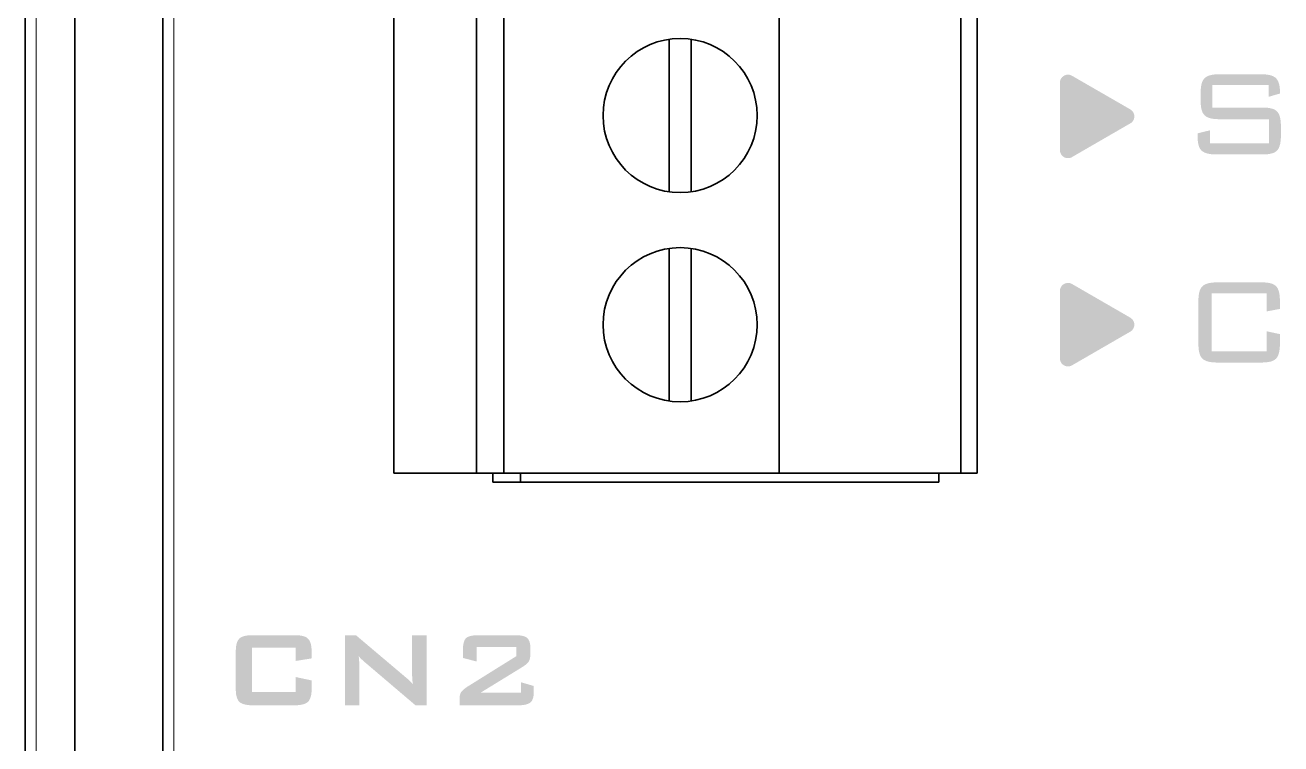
# Model space of a CAD drawing. Extents: x -45 to 645, y -160 to 467.
# Drawn here: x 599.64 to 622.46, y 137.28 to 150.34 of the extents above; entities that cross this region are included whole.
import ezdxf

# ---------------------------------------------------------------- set-up
doc = ezdxf.new("R2010")
doc.units = 0
doc.layers.add('预设值', color=7, linetype='Continuous', true_color=0x000000)

msp = doc.modelspace()

# ---------------------------------------------------------------- hatches: boundary and pattern name
at = {"layer": '预设值', "linetype": 'ByBlock'}
for points in [[(619.723, 148.813), (619.727, 148.81), (619.731, 148.807), (619.736, 148.804), (619.74, 148.801), (619.744, 148.798), (619.748, 148.795), (619.751, 148.791), (619.755, 148.788), (619.758, 148.784), (619.761, 148.78), (619.764, 148.777), (619.767, 148.773), (619.77, 148.769), (619.773, 148.765), (619.775, 148.761), (619.778, 148.757), (619.78, 148.753), (619.782, 148.748), (619.784, 148.744), (619.786, 148.74), (619.787, 148.735), (619.789, 148.731), (619.79, 148.726), (619.792, 148.722), (619.793, 148.717), (619.794, 148.713), (619.794, 148.708), (619.795, 148.704), (619.796, 148.699), (619.796, 148.694), (619.796, 148.69), (619.796, 148.685), (619.796, 148.68), (619.796, 148.676), (619.796, 148.671), (619.795, 148.667), (619.794, 148.662), (619.794, 148.657), (619.793, 148.653), (619.792, 148.648), (619.79, 148.644), (619.789, 148.639), (619.787, 148.635), (619.786, 148.63), (619.784, 148.626), (619.782, 148.622), (619.78, 148.618), (619.778, 148.613), (619.775, 148.609), (619.773, 148.605), (619.77, 148.601), (619.767, 148.597), (619.764, 148.594), (619.761, 148.59), (619.758, 148.586), (619.755, 148.583), (619.751, 148.579), (619.748, 148.576), (619.744, 148.572), (619.74, 148.569), (619.736, 148.566), (619.731, 148.563), (619.727, 148.56), (619.723, 148.558), (619.722, 148.558), (618.665, 147.947), (618.66, 147.944), (618.655, 147.942), (618.651, 147.939), (618.646, 147.937), (618.641, 147.936), (618.636, 147.934), (618.632, 147.932), (618.627, 147.931), (618.622, 147.93), (618.617, 147.929), (618.612, 147.928), (618.608, 147.928), (618.603, 147.927), (618.598, 147.927), (618.593, 147.927), (618.589, 147.927), (618.584, 147.927), (618.579, 147.927), (618.574, 147.928), (618.57, 147.928), (618.565, 147.929), (618.561, 147.93), (618.556, 147.931), (618.551, 147.932), (618.547, 147.934), (618.543, 147.935), (618.538, 147.937), (618.534, 147.938), (618.53, 147.94), (618.525, 147.942), (618.521, 147.944), (618.517, 147.947), (618.513, 147.949), (618.509, 147.952), (618.505, 147.954), (618.502, 147.957), (618.498, 147.96), (618.494, 147.963), (618.491, 147.966), (618.488, 147.969), (618.484, 147.972), (618.481, 147.976), (618.478, 147.979), (618.475, 147.983), (618.472, 147.987), (618.469, 147.991), (618.467, 147.994), (618.464, 147.998), (618.462, 148.003), (618.46, 148.007), (618.457, 148.011), (618.456, 148.016), (618.454, 148.02), (618.452, 148.025), (618.45, 148.029), (618.449, 148.034), (618.448, 148.039), (618.447, 148.044), (618.446, 148.049), (618.445, 148.054), (618.444, 148.059), (618.444, 148.064), (618.444, 148.069), (618.444, 148.074), (618.444, 148.074), (618.444, 149.296), (618.444, 149.301), (618.444, 149.306), (618.444, 149.312), (618.445, 149.317), (618.446, 149.322), (618.447, 149.327), (618.448, 149.331), (618.449, 149.336), (618.45, 149.341), (618.452, 149.346), (618.454, 149.35), (618.456, 149.355), (618.457, 149.359), (618.46, 149.363), (618.462, 149.367), (618.464, 149.372), (618.467, 149.376), (618.469, 149.38), (618.472, 149.383), (618.475, 149.387), (618.478, 149.391), (618.481, 149.394), (618.484, 149.398), (618.488, 149.401), (618.491, 149.404), (618.494, 149.407), (618.498, 149.41), (618.502, 149.413), (618.505, 149.416), (618.509, 149.418), (618.513, 149.421), (618.517, 149.423), (618.521, 149.426), (618.525, 149.428), (618.53, 149.43), (618.534, 149.432), (618.538, 149.433), (618.543, 149.435), (618.547, 149.436), (618.551, 149.438), (618.556, 149.439), (618.561, 149.44), (618.565, 149.441), (618.57, 149.442), (618.574, 149.442), (618.579, 149.443), (618.584, 149.443), (618.589, 149.443), (618.593, 149.443), (618.598, 149.443), (618.603, 149.443), (618.608, 149.442), (618.612, 149.442), (618.617, 149.441), (618.622, 149.44), (618.627, 149.439), (618.632, 149.437), (618.636, 149.436), (618.641, 149.434), (618.646, 149.432), (618.651, 149.43), (618.655, 149.428), (618.66, 149.426), (618.665, 149.423), (618.665, 149.423)], [(622.235, 149.041), (622.235, 149.253), (622.235, 149.253), (621.216, 149.253), (621.216, 149.253), (621.216, 148.847), (621.216, 148.847), (622.124, 148.847), (622.147, 148.846), (622.17, 148.845), (622.192, 148.844), (622.213, 148.842), (622.232, 148.84), (622.242, 148.838), (622.251, 148.837), (622.261, 148.835), (622.269, 148.833), (622.278, 148.831), (622.287, 148.829), (622.295, 148.827), (622.303, 148.825), (622.31, 148.822), (622.318, 148.819), (622.325, 148.817), (622.332, 148.814), (622.339, 148.81), (622.345, 148.807), (622.352, 148.804), (622.355, 148.802), (622.358, 148.8), (622.361, 148.798), (622.364, 148.797), (622.366, 148.795), (622.369, 148.793), (622.372, 148.791), (622.374, 148.789), (622.377, 148.787), (622.38, 148.785), (622.382, 148.783), (622.384, 148.78), (622.387, 148.778), (622.389, 148.776), (622.391, 148.774), (622.393, 148.771), (622.395, 148.769), (622.398, 148.766), (622.4, 148.764), (622.402, 148.761), (622.404, 148.759), (622.406, 148.756), (622.407, 148.753), (622.409, 148.75), (622.411, 148.747), (622.413, 148.744), (622.415, 148.741), (622.417, 148.738), (622.42, 148.732), (622.423, 148.725), (622.426, 148.719), (622.429, 148.711), (622.432, 148.704), (622.435, 148.696), (622.437, 148.688), (622.439, 148.68), (622.442, 148.672), (622.444, 148.663), (622.446, 148.654), (622.447, 148.645), (622.449, 148.636), (622.451, 148.626), (622.452, 148.616), (622.454, 148.595), (622.456, 148.574), (622.458, 148.551), (622.458, 148.527), (622.459, 148.502), (622.459, 148.502), (622.459, 148.339), (622.458, 148.314), (622.458, 148.291), (622.456, 148.268), (622.454, 148.247), (622.452, 148.226), (622.449, 148.206), (622.447, 148.197), (622.446, 148.188), (622.444, 148.179), (622.442, 148.17), (622.439, 148.161), (622.437, 148.153), (622.435, 148.145), (622.432, 148.137), (622.429, 148.13), (622.426, 148.123), (622.423, 148.116), (622.42, 148.109), (622.417, 148.103), (622.415, 148.1), (622.413, 148.096), (622.411, 148.093), (622.409, 148.091), (622.407, 148.088), (622.406, 148.085), (622.404, 148.082), (622.402, 148.079), (622.4, 148.077), (622.398, 148.074), (622.395, 148.072), (622.393, 148.069), (622.391, 148.067), (622.389, 148.065), (622.387, 148.062), (622.384, 148.06), (622.382, 148.058), (622.38, 148.056), (622.377, 148.054), (622.375, 148.052), (622.372, 148.05), (622.369, 148.048), (622.367, 148.046), (622.364, 148.044), (622.361, 148.042), (622.358, 148.04), (622.355, 148.039), (622.352, 148.037), (622.346, 148.034), (622.339, 148.03), (622.333, 148.027), (622.326, 148.024), (622.319, 148.021), (622.311, 148.019), (622.304, 148.016), (622.296, 148.014), (622.288, 148.012), (622.279, 148.009), (622.271, 148.007), (622.262, 148.006), (622.253, 148.004), (622.243, 148.002), (622.234, 148.001), (622.214, 147.998), (622.193, 147.997), (622.171, 147.995), (622.148, 147.994), (622.124, 147.994), (622.123, 147.994), (621.283, 147.994), (621.258, 147.995), (621.235, 147.995), (621.213, 147.997), (621.192, 147.999), (621.172, 148.002), (621.162, 148.003), (621.153, 148.005), (621.143, 148.007), (621.134, 148.009), (621.126, 148.011), (621.117, 148.013), (621.109, 148.015), (621.101, 148.018), (621.093, 148.021), (621.086, 148.023), (621.078, 148.026), (621.071, 148.029), (621.064, 148.033), (621.058, 148.036), (621.052, 148.039), (621.046, 148.043), (621.043, 148.045), (621.04, 148.047), (621.037, 148.049), (621.034, 148.051), (621.032, 148.053), (621.029, 148.055), (621.026, 148.057), (621.024, 148.059), (621.021, 148.061), (621.019, 148.063), (621.017, 148.065), (621.014, 148.068), (621.012, 148.07), (621.01, 148.072), (621.008, 148.075), (621.006, 148.077), (621.004, 148.08), (621.002, 148.082), (621, 148.085), (620.998, 148.088), (620.996, 148.09), (620.994, 148.093), (620.992, 148.096), (620.99, 148.099), (620.989, 148.102), (620.987, 148.105), (620.983, 148.112), (620.98, 148.118), (620.977, 148.125), (620.974, 148.132), (620.971, 148.139), (620.969, 148.147), (620.966, 148.155), (620.964, 148.163), (620.962, 148.171), (620.96, 148.18), (620.958, 148.189), (620.956, 148.198), (620.954, 148.207), (620.953, 148.217), (620.951, 148.227), (620.949, 148.247), (620.947, 148.268), (620.946, 148.291), (620.945, 148.314), (620.945, 148.339), (620.945, 148.339), (620.945, 148.378), (620.945, 148.378), (621.168, 148.432), (621.168, 148.432), (621.168, 148.197), (621.168, 148.197), (622.241, 148.197), (622.241, 148.197), (622.241, 148.635), (622.241, 148.635), (621.336, 148.635), (621.312, 148.635), (621.288, 148.636), (621.266, 148.637), (621.245, 148.64), (621.225, 148.642), (621.215, 148.644), (621.206, 148.645), (621.197, 148.647), (621.188, 148.649), (621.179, 148.651), (621.171, 148.654), (621.162, 148.656), (621.154, 148.658), (621.147, 148.661), (621.139, 148.664), (621.132, 148.667), (621.125, 148.67), (621.119, 148.673), (621.112, 148.677), (621.106, 148.68), (621.103, 148.682), (621.1, 148.684), (621.097, 148.685), (621.095, 148.687), (621.092, 148.689), (621.089, 148.691), (621.087, 148.693), (621.084, 148.695), (621.082, 148.697), (621.079, 148.699), (621.077, 148.702), (621.075, 148.704), (621.072, 148.706), (621.068, 148.711), (621.066, 148.713), (621.064, 148.715), (621.062, 148.718), (621.06, 148.72), (621.058, 148.723), (621.056, 148.725), (621.054, 148.728), (621.052, 148.731), (621.05, 148.734), (621.048, 148.737), (621.046, 148.74), (621.044, 148.743), (621.043, 148.746), (621.039, 148.752), (621.036, 148.759), (621.033, 148.766), (621.03, 148.773), (621.027, 148.78), (621.025, 148.788), (621.022, 148.796), (621.02, 148.804), (621.018, 148.812), (621.015, 148.821), (621.014, 148.829), (621.012, 148.838), (621.01, 148.848), (621.008, 148.857), (621.007, 148.867), (621.005, 148.888), (621.003, 148.909), (621.001, 148.931), (621.001, 148.955), (621, 148.979), (621, 148.979), (621, 149.106), (621.001, 149.131), (621.001, 149.154), (621.003, 149.176), (621.005, 149.198), (621.007, 149.218), (621.008, 149.228), (621.01, 149.238), (621.012, 149.247), (621.014, 149.256), (621.015, 149.265), (621.018, 149.273), (621.02, 149.282), (621.022, 149.29), (621.025, 149.298), (621.027, 149.305), (621.03, 149.313), (621.033, 149.32), (621.036, 149.327), (621.039, 149.333), (621.043, 149.34), (621.044, 149.343), (621.046, 149.346), (621.048, 149.349), (621.05, 149.352), (621.052, 149.354), (621.054, 149.357), (621.056, 149.36), (621.058, 149.363), (621.06, 149.365), (621.062, 149.368), (621.064, 149.37), (621.066, 149.373), (621.068, 149.375), (621.072, 149.379), (621.075, 149.382), (621.077, 149.384), (621.079, 149.386), (621.082, 149.388), (621.084, 149.39), (621.087, 149.392), (621.089, 149.394), (621.092, 149.396), (621.095, 149.398), (621.097, 149.4), (621.1, 149.402), (621.103, 149.404), (621.106, 149.405), (621.112, 149.409), (621.119, 149.412), (621.125, 149.415), (621.132, 149.418), (621.139, 149.421), (621.147, 149.424), (621.154, 149.427), (621.162, 149.429), (621.171, 149.432), (621.179, 149.434), (621.188, 149.436), (621.197, 149.438), (621.206, 149.44), (621.215, 149.442), (621.225, 149.443), (621.245, 149.446), (621.266, 149.448), (621.288, 149.449), (621.312, 149.45), (621.336, 149.451), (621.336, 149.451), (622.104, 149.45), (622.128, 149.45), (622.15, 149.449), (622.172, 149.448), (622.193, 149.446), (622.212, 149.444), (622.222, 149.442), (622.231, 149.441), (622.24, 149.439), (622.249, 149.437), (622.258, 149.435), (622.266, 149.433), (622.274, 149.431), (622.282, 149.429), (622.29, 149.426), (622.297, 149.423), (622.304, 149.421), (622.311, 149.418), (622.318, 149.414), (622.325, 149.411), (622.331, 149.408), (622.337, 149.404), (622.343, 149.401), (622.346, 149.399), (622.349, 149.397), (622.352, 149.395), (622.354, 149.393), (622.357, 149.391), (622.359, 149.389), (622.362, 149.387), (622.364, 149.384), (622.367, 149.382), (622.369, 149.38), (622.372, 149.378), (622.374, 149.375), (622.376, 149.373), (622.378, 149.371), (622.38, 149.368), (622.382, 149.366), (622.386, 149.36), (622.39, 149.355), (622.394, 149.349), (622.397, 149.344), (622.401, 149.338), (622.404, 149.331), (622.407, 149.325), (622.41, 149.318), (622.413, 149.312), (622.416, 149.304), (622.419, 149.297), (622.421, 149.29), (622.423, 149.282), (622.426, 149.274), (622.428, 149.266), (622.43, 149.258), (622.432, 149.25), (622.433, 149.241), (622.435, 149.232), (622.436, 149.223), (622.437, 149.214), (622.439, 149.194), (622.441, 149.174), (622.442, 149.153), (622.442, 149.132), (622.442, 149.132), (622.442, 149.101), (622.442, 149.101)], [(619.723, 145.029), (619.727, 145.026), (619.731, 145.023), (619.736, 145.02), (619.74, 145.017), (619.744, 145.014), (619.748, 145.011), (619.751, 145.007), (619.755, 145.004), (619.758, 145), (619.761, 144.997), (619.764, 144.993), (619.767, 144.989), (619.77, 144.985), (619.773, 144.981), (619.775, 144.977), (619.778, 144.973), (619.78, 144.969), (619.782, 144.965), (619.784, 144.96), (619.786, 144.956), (619.787, 144.952), (619.789, 144.947), (619.79, 144.943), (619.792, 144.938), (619.793, 144.934), (619.794, 144.929), (619.794, 144.924), (619.795, 144.92), (619.796, 144.915), (619.796, 144.911), (619.796, 144.906), (619.796, 144.901), (619.796, 144.897), (619.796, 144.892), (619.796, 144.887), (619.795, 144.883), (619.794, 144.878), (619.794, 144.874), (619.793, 144.869), (619.792, 144.864), (619.79, 144.86), (619.789, 144.856), (619.787, 144.851), (619.786, 144.847), (619.784, 144.842), (619.782, 144.838), (619.78, 144.834), (619.778, 144.83), (619.775, 144.826), (619.773, 144.821), (619.77, 144.817), (619.767, 144.814), (619.764, 144.81), (619.761, 144.806), (619.758, 144.802), (619.755, 144.799), (619.751, 144.795), (619.748, 144.792), (619.744, 144.789), (619.74, 144.785), (619.736, 144.782), (619.731, 144.779), (619.727, 144.777), (619.723, 144.774), (619.722, 144.774), (618.665, 144.163), (618.66, 144.161), (618.655, 144.158), (618.651, 144.156), (618.646, 144.154), (618.641, 144.152), (618.636, 144.15), (618.632, 144.149), (618.627, 144.148), (618.622, 144.147), (618.617, 144.146), (618.612, 144.145), (618.608, 144.144), (618.603, 144.144), (618.598, 144.143), (618.593, 144.143), (618.589, 144.143), (618.584, 144.143), (618.579, 144.144), (618.574, 144.144), (618.57, 144.145), (618.565, 144.145), (618.561, 144.146), (618.556, 144.147), (618.551, 144.149), (618.547, 144.15), (618.543, 144.151), (618.538, 144.153), (618.534, 144.155), (618.53, 144.157), (618.525, 144.159), (618.521, 144.161), (618.517, 144.163), (618.513, 144.165), (618.509, 144.168), (618.505, 144.171), (618.502, 144.173), (618.498, 144.176), (618.494, 144.179), (618.491, 144.182), (618.488, 144.185), (618.484, 144.189), (618.481, 144.192), (618.478, 144.196), (618.475, 144.199), (618.472, 144.203), (618.469, 144.207), (618.467, 144.211), (618.464, 144.215), (618.462, 144.219), (618.46, 144.223), (618.457, 144.227), (618.456, 144.232), (618.454, 144.236), (618.452, 144.241), (618.45, 144.245), (618.449, 144.25), (618.448, 144.255), (618.447, 144.26), (618.446, 144.265), (618.445, 144.27), (618.444, 144.275), (618.444, 144.28), (618.444, 144.285), (618.444, 144.291), (618.444, 144.291), (618.444, 145.512), (618.444, 145.517), (618.444, 145.523), (618.444, 145.528), (618.445, 145.533), (618.446, 145.538), (618.447, 145.543), (618.448, 145.548), (618.449, 145.553), (618.45, 145.557), (618.452, 145.562), (618.454, 145.566), (618.456, 145.571), (618.457, 145.575), (618.46, 145.58), (618.462, 145.584), (618.464, 145.588), (618.467, 145.592), (618.469, 145.596), (618.472, 145.6), (618.475, 145.603), (618.478, 145.607), (618.481, 145.611), (618.484, 145.614), (618.488, 145.617), (618.491, 145.621), (618.494, 145.624), (618.498, 145.627), (618.502, 145.629), (618.505, 145.632), (618.509, 145.635), (618.513, 145.637), (618.517, 145.64), (618.521, 145.642), (618.525, 145.644), (618.53, 145.646), (618.534, 145.648), (618.538, 145.65), (618.543, 145.651), (618.547, 145.653), (618.551, 145.654), (618.556, 145.655), (618.561, 145.656), (618.565, 145.657), (618.57, 145.658), (618.574, 145.659), (618.579, 145.659), (618.584, 145.66), (618.589, 145.66), (618.593, 145.66), (618.598, 145.66), (618.603, 145.659), (618.608, 145.659), (618.612, 145.658), (618.617, 145.657), (618.622, 145.656), (618.627, 145.655), (618.632, 145.654), (618.636, 145.653), (618.641, 145.651), (618.646, 145.649), (618.651, 145.647), (618.655, 145.645), (618.66, 145.642), (618.665, 145.64), (618.665, 145.64)], [(622.201, 145.142), (622.201, 145.473), (622.201, 145.473), (621.201, 145.473), (621.201, 145.472), (621.201, 144.417), (621.201, 144.417), (622.201, 144.417), (622.201, 144.417), (622.201, 144.781), (622.201, 144.781), (622.441, 144.73), (622.441, 144.73), (622.441, 144.558), (622.441, 144.534), (622.44, 144.51), (622.439, 144.488), (622.437, 144.466), (622.434, 144.446), (622.431, 144.426), (622.43, 144.416), (622.428, 144.407), (622.426, 144.398), (622.424, 144.39), (622.422, 144.381), (622.419, 144.373), (622.417, 144.365), (622.414, 144.357), (622.411, 144.35), (622.408, 144.342), (622.405, 144.336), (622.402, 144.329), (622.399, 144.322), (622.397, 144.319), (622.395, 144.316), (622.393, 144.313), (622.391, 144.31), (622.39, 144.307), (622.388, 144.305), (622.386, 144.302), (622.384, 144.299), (622.382, 144.296), (622.38, 144.294), (622.378, 144.291), (622.375, 144.289), (622.373, 144.287), (622.369, 144.282), (622.367, 144.28), (622.364, 144.278), (622.362, 144.276), (622.36, 144.274), (622.357, 144.272), (622.355, 144.27), (622.352, 144.268), (622.35, 144.266), (622.347, 144.264), (622.344, 144.262), (622.341, 144.26), (622.338, 144.258), (622.335, 144.257), (622.332, 144.255), (622.329, 144.253), (622.323, 144.25), (622.316, 144.247), (622.309, 144.244), (622.302, 144.241), (622.295, 144.238), (622.287, 144.236), (622.279, 144.233), (622.271, 144.231), (622.262, 144.229), (622.254, 144.227), (622.245, 144.225), (622.236, 144.224), (622.226, 144.222), (622.216, 144.221), (622.196, 144.218), (622.175, 144.216), (622.153, 144.215), (622.13, 144.214), (622.106, 144.214), (622.106, 144.214), (621.298, 144.214), (621.274, 144.214), (621.251, 144.215), (621.229, 144.216), (621.208, 144.219), (621.187, 144.221), (621.178, 144.223), (621.168, 144.224), (621.159, 144.226), (621.15, 144.228), (621.141, 144.23), (621.133, 144.233), (621.124, 144.235), (621.116, 144.237), (621.109, 144.24), (621.101, 144.243), (621.094, 144.246), (621.087, 144.249), (621.08, 144.252), (621.074, 144.256), (621.067, 144.259), (621.061, 144.263), (621.058, 144.264), (621.055, 144.266), (621.053, 144.268), (621.05, 144.27), (621.047, 144.272), (621.044, 144.274), (621.042, 144.276), (621.039, 144.278), (621.037, 144.281), (621.035, 144.283), (621.032, 144.285), (621.03, 144.287), (621.028, 144.29), (621.026, 144.292), (621.024, 144.294), (621.021, 144.297), (621.019, 144.299), (621.017, 144.302), (621.015, 144.304), (621.013, 144.307), (621.011, 144.31), (621.01, 144.313), (621.008, 144.316), (621.006, 144.319), (621.004, 144.322), (621.002, 144.325), (620.999, 144.331), (620.996, 144.338), (620.993, 144.345), (620.99, 144.352), (620.987, 144.359), (620.984, 144.367), (620.982, 144.375), (620.98, 144.383), (620.977, 144.391), (620.975, 144.4), (620.973, 144.408), (620.971, 144.417), (620.97, 144.427), (620.968, 144.436), (620.967, 144.446), (620.964, 144.467), (620.963, 144.488), (620.961, 144.51), (620.96, 144.534), (620.96, 144.558), (620.96, 144.558), (620.96, 145.326), (620.96, 145.35), (620.961, 145.374), (620.963, 145.396), (620.964, 145.417), (620.967, 145.438), (620.968, 145.448), (620.97, 145.457), (620.971, 145.466), (620.973, 145.476), (620.975, 145.484), (620.977, 145.493), (620.98, 145.501), (620.982, 145.509), (620.984, 145.517), (620.987, 145.525), (620.99, 145.532), (620.993, 145.539), (620.996, 145.546), (620.999, 145.553), (621.002, 145.559), (621.004, 145.562), (621.006, 145.565), (621.008, 145.568), (621.01, 145.571), (621.011, 145.574), (621.013, 145.577), (621.015, 145.579), (621.017, 145.582), (621.019, 145.585), (621.021, 145.587), (621.024, 145.59), (621.026, 145.592), (621.028, 145.594), (621.03, 145.597), (621.032, 145.599), (621.035, 145.601), (621.037, 145.603), (621.039, 145.605), (621.042, 145.608), (621.044, 145.61), (621.047, 145.612), (621.05, 145.614), (621.053, 145.616), (621.055, 145.618), (621.058, 145.619), (621.061, 145.621), (621.067, 145.625), (621.074, 145.628), (621.08, 145.632), (621.087, 145.635), (621.094, 145.638), (621.101, 145.641), (621.109, 145.644), (621.116, 145.647), (621.124, 145.649), (621.133, 145.651), (621.141, 145.654), (621.15, 145.656), (621.159, 145.658), (621.168, 145.66), (621.178, 145.661), (621.187, 145.663), (621.208, 145.665), (621.229, 145.667), (621.251, 145.669), (621.274, 145.67), (621.298, 145.67), (621.298, 145.67), (622.106, 145.67), (622.13, 145.67), (622.153, 145.669), (622.175, 145.668), (622.196, 145.666), (622.216, 145.663), (622.226, 145.662), (622.236, 145.66), (622.245, 145.659), (622.254, 145.657), (622.262, 145.655), (622.271, 145.653), (622.279, 145.651), (622.287, 145.648), (622.295, 145.646), (622.302, 145.643), (622.309, 145.64), (622.316, 145.637), (622.323, 145.634), (622.329, 145.631), (622.332, 145.629), (622.335, 145.627), (622.338, 145.626), (622.341, 145.624), (622.344, 145.622), (622.347, 145.62), (622.35, 145.618), (622.352, 145.616), (622.355, 145.614), (622.357, 145.612), (622.36, 145.61), (622.362, 145.608), (622.364, 145.606), (622.367, 145.604), (622.369, 145.602), (622.373, 145.597), (622.375, 145.595), (622.378, 145.592), (622.38, 145.59), (622.382, 145.587), (622.384, 145.585), (622.386, 145.582), (622.388, 145.58), (622.39, 145.577), (622.391, 145.574), (622.393, 145.571), (622.395, 145.568), (622.397, 145.565), (622.399, 145.562), (622.402, 145.556), (622.405, 145.549), (622.408, 145.542), (622.411, 145.535), (622.414, 145.528), (622.417, 145.52), (622.419, 145.512), (622.422, 145.504), (622.424, 145.495), (622.426, 145.487), (622.428, 145.478), (622.43, 145.469), (622.431, 145.459), (622.433, 145.45), (622.434, 145.44), (622.437, 145.419), (622.439, 145.397), (622.44, 145.374), (622.441, 145.351), (622.441, 145.326), (622.441, 145.326), (622.441, 145.188), (622.441, 145.188)], [(604.556, 138.791), (604.849, 138.838), (604.849, 138.838), (604.849, 138.959), (604.849, 138.98), (604.848, 139.001), (604.847, 139.02), (604.845, 139.039), (604.843, 139.057), (604.842, 139.066), (604.84, 139.074), (604.838, 139.082), (604.837, 139.09), (604.835, 139.098), (604.833, 139.105), (604.831, 139.113), (604.828, 139.12), (604.826, 139.127), (604.824, 139.133), (604.821, 139.14), (604.818, 139.146), (604.815, 139.152), (604.812, 139.158), (604.809, 139.163), (604.807, 139.166), (604.806, 139.169), (604.804, 139.171), (604.802, 139.174), (604.801, 139.176), (604.799, 139.179), (604.797, 139.181), (604.795, 139.183), (604.793, 139.186), (604.791, 139.188), (604.789, 139.19), (604.787, 139.192), (604.785, 139.194), (604.781, 139.198), (604.779, 139.2), (604.777, 139.202), (604.775, 139.204), (604.773, 139.206), (604.771, 139.207), (604.768, 139.209), (604.766, 139.211), (604.763, 139.213), (604.761, 139.214), (604.758, 139.216), (604.756, 139.218), (604.753, 139.219), (604.75, 139.221), (604.744, 139.224), (604.738, 139.227), (604.732, 139.23), (604.726, 139.232), (604.719, 139.235), (604.712, 139.237), (604.705, 139.24), (604.698, 139.242), (604.69, 139.244), (604.682, 139.246), (604.674, 139.248), (604.666, 139.25), (604.657, 139.251), (604.649, 139.253), (604.639, 139.254), (604.621, 139.256), (604.601, 139.258), (604.58, 139.259), (604.559, 139.26), (604.536, 139.26), (604.536, 139.26), (603.784, 139.26), (603.761, 139.26), (603.739, 139.259), (603.719, 139.258), (603.699, 139.256), (603.68, 139.254), (603.671, 139.253), (603.662, 139.251), (603.654, 139.25), (603.646, 139.248), (603.637, 139.246), (603.629, 139.244), (603.622, 139.242), (603.614, 139.24), (603.607, 139.237), (603.6, 139.235), (603.593, 139.232), (603.587, 139.23), (603.581, 139.227), (603.574, 139.224), (603.569, 139.221), (603.563, 139.218), (603.558, 139.214), (603.555, 139.213), (603.552, 139.211), (603.55, 139.209), (603.548, 139.207), (603.545, 139.206), (603.543, 139.204), (603.541, 139.202), (603.538, 139.2), (603.536, 139.198), (603.534, 139.196), (603.532, 139.194), (603.53, 139.192), (603.528, 139.19), (603.527, 139.188), (603.525, 139.186), (603.523, 139.183), (603.521, 139.181), (603.519, 139.179), (603.518, 139.176), (603.516, 139.174), (603.514, 139.171), (603.513, 139.169), (603.51, 139.163), (603.507, 139.158), (603.504, 139.152), (603.501, 139.146), (603.498, 139.14), (603.496, 139.133), (603.493, 139.127), (603.491, 139.12), (603.489, 139.113), (603.487, 139.105), (603.485, 139.098), (603.483, 139.09), (603.481, 139.082), (603.48, 139.074), (603.478, 139.066), (603.477, 139.057), (603.475, 139.039), (603.473, 139.02), (603.472, 139.001), (603.471, 138.98), (603.471, 138.959), (603.471, 138.959), (603.471, 138.287), (603.471, 138.266), (603.472, 138.246), (603.473, 138.226), (603.475, 138.207), (603.477, 138.189), (603.478, 138.181), (603.48, 138.173), (603.481, 138.164), (603.483, 138.156), (603.485, 138.149), (603.487, 138.141), (603.489, 138.134), (603.491, 138.127), (603.493, 138.12), (603.496, 138.113), (603.498, 138.107), (603.501, 138.101), (603.504, 138.095), (603.507, 138.089), (603.51, 138.083), (603.513, 138.078), (603.514, 138.075), (603.516, 138.073), (603.518, 138.07), (603.519, 138.068), (603.521, 138.065), (603.523, 138.063), (603.525, 138.061), (603.527, 138.059), (603.528, 138.056), (603.53, 138.054), (603.532, 138.052), (603.534, 138.05), (603.536, 138.048), (603.538, 138.046), (603.541, 138.045), (603.543, 138.043), (603.545, 138.041), (603.548, 138.039), (603.55, 138.037), (603.552, 138.036), (603.555, 138.034), (603.558, 138.032), (603.56, 138.03), (603.563, 138.029), (603.569, 138.026), (603.574, 138.023), (603.581, 138.02), (603.587, 138.017), (603.593, 138.014), (603.6, 138.012), (603.607, 138.009), (603.614, 138.007), (603.622, 138.005), (603.629, 138.002), (603.637, 138.001), (603.646, 137.999), (603.654, 137.997), (603.662, 137.995), (603.671, 137.994), (603.68, 137.993), (603.699, 137.99), (603.719, 137.988), (603.739, 137.987), (603.761, 137.986), (603.784, 137.986), (603.784, 137.986), (604.536, 137.986), (604.559, 137.986), (604.58, 137.987), (604.601, 137.988), (604.621, 137.99), (604.639, 137.993), (604.649, 137.994), (604.657, 137.995), (604.666, 137.997), (604.674, 137.999), (604.682, 138.001), (604.69, 138.002), (604.698, 138.005), (604.705, 138.007), (604.712, 138.009), (604.719, 138.012), (604.726, 138.014), (604.732, 138.017), (604.738, 138.02), (604.744, 138.023), (604.75, 138.026), (604.753, 138.027), (604.756, 138.029), (604.758, 138.03), (604.761, 138.032), (604.763, 138.034), (604.766, 138.036), (604.768, 138.037), (604.771, 138.039), (604.773, 138.041), (604.775, 138.043), (604.777, 138.045), (604.779, 138.046), (604.781, 138.048), (604.785, 138.052), (604.787, 138.054), (604.789, 138.056), (604.791, 138.059), (604.793, 138.061), (604.795, 138.063), (604.797, 138.065), (604.799, 138.068), (604.801, 138.07), (604.802, 138.073), (604.804, 138.075), (604.806, 138.078), (604.807, 138.08), (604.809, 138.083), (604.812, 138.089), (604.815, 138.095), (604.818, 138.101), (604.821, 138.107), (604.824, 138.113), (604.826, 138.12), (604.828, 138.127), (604.831, 138.134), (604.833, 138.141), (604.835, 138.149), (604.837, 138.156), (604.838, 138.164), (604.84, 138.172), (604.842, 138.181), (604.843, 138.189), (604.845, 138.207), (604.847, 138.226), (604.848, 138.246), (604.849, 138.266), (604.849, 138.287), (604.849, 138.287), (604.849, 138.438), (604.849, 138.438), (604.556, 138.5), (604.556, 138.5), (604.556, 138.226), (604.556, 138.226), (603.764, 138.226), (603.764, 138.226), (603.764, 139.033), (603.764, 139.033), (604.556, 139.033), (604.556, 139.033)], [(605.717, 137.986), (605.717, 138.675), (605.716, 138.716), (605.716, 138.74), (605.714, 138.767), (605.71, 138.82), (605.708, 138.848), (605.704, 138.878), (605.715, 138.865), (605.727, 138.852), (605.732, 138.846), (605.738, 138.84), (605.744, 138.834), (605.748, 138.831), (605.751, 138.828), (605.764, 138.815), (605.809, 138.774), (605.809, 138.774), (606.736, 137.986), (606.736, 137.986), (606.936, 137.986), (606.936, 137.986), (606.936, 139.26), (606.936, 139.26), (606.672, 139.26), (606.672, 139.26), (606.672, 138.591), (606.673, 138.562), (606.673, 138.543), (606.675, 138.522), (606.685, 138.371), (606.67, 138.388), (606.621, 138.438), (606.604, 138.455), (606.584, 138.473), (606.563, 138.491), (606.54, 138.51), (606.54, 138.51), (605.653, 139.26), (605.653, 139.26), (605.453, 139.26), (605.453, 139.26), (605.453, 137.986), (605.453, 137.986)], [(607.599, 138.846), (607.849, 138.781), (607.849, 138.781), (607.849, 139.043), (607.849, 139.043), (608.568, 139.043), (608.568, 139.043), (608.568, 138.878), (608.567, 138.878), (607.695, 138.334), (607.674, 138.321), (607.654, 138.307), (607.636, 138.294), (607.628, 138.287), (607.62, 138.281), (607.612, 138.275), (607.605, 138.268), (607.598, 138.262), (607.592, 138.256), (607.586, 138.25), (607.58, 138.244), (607.575, 138.239), (607.57, 138.233), (607.568, 138.23), (607.566, 138.227), (607.564, 138.224), (607.562, 138.221), (607.561, 138.217), (607.559, 138.214), (607.557, 138.211), (607.555, 138.207), (607.554, 138.204), (607.552, 138.2), (607.551, 138.196), (607.55, 138.193), (607.548, 138.189), (607.547, 138.185), (607.546, 138.181), (607.545, 138.177), (607.544, 138.173), (607.543, 138.169), (607.542, 138.164), (607.541, 138.16), (607.54, 138.156), (607.539, 138.151), (607.538, 138.142), (607.537, 138.133), (607.536, 138.123), (607.536, 138.113), (607.536, 138.102), (607.536, 138.102), (607.536, 137.986), (607.536, 137.986), (608.597, 137.986), (608.618, 137.986), (608.637, 137.987), (608.657, 137.988), (608.675, 137.989), (608.692, 137.991), (608.709, 137.994), (608.717, 137.995), (608.724, 137.996), (608.732, 137.998), (608.739, 137.999), (608.746, 138.001), (608.753, 138.003), (608.76, 138.005), (608.766, 138.007), (608.773, 138.009), (608.779, 138.011), (608.784, 138.014), (608.79, 138.016), (608.795, 138.019), (608.798, 138.02), (608.801, 138.022), (608.803, 138.023), (608.805, 138.025), (608.808, 138.026), (608.81, 138.027), (608.812, 138.029), (608.815, 138.031), (608.817, 138.032), (608.819, 138.034), (608.821, 138.035), (608.823, 138.037), (608.825, 138.039), (608.83, 138.044), (608.832, 138.045), (608.834, 138.047), (608.835, 138.049), (608.837, 138.051), (608.839, 138.053), (608.84, 138.055), (608.842, 138.057), (608.844, 138.059), (608.845, 138.061), (608.847, 138.063), (608.848, 138.065), (608.85, 138.067), (608.851, 138.07), (608.852, 138.072), (608.855, 138.077), (608.858, 138.082), (608.86, 138.087), (608.862, 138.092), (608.865, 138.097), (608.867, 138.103), (608.869, 138.109), (608.871, 138.115), (608.872, 138.121), (608.874, 138.127), (608.876, 138.134), (608.877, 138.141), (608.878, 138.147), (608.88, 138.155), (608.881, 138.162), (608.882, 138.169), (608.883, 138.185), (608.884, 138.201), (608.885, 138.218), (608.885, 138.236), (608.885, 138.236), (608.885, 138.337), (608.885, 138.337), (608.653, 138.404), (608.653, 138.404), (608.653, 138.216), (608.653, 138.216), (607.92, 138.216), (607.92, 138.216), (608.66, 138.67), (608.687, 138.687), (608.699, 138.695), (608.71, 138.703), (608.721, 138.71), (608.731, 138.718), (608.74, 138.725), (608.749, 138.733), (608.757, 138.74), (608.765, 138.747), (608.772, 138.754), (608.775, 138.757), (608.778, 138.761), (608.781, 138.764), (608.784, 138.767), (608.786, 138.771), (608.789, 138.774), (608.791, 138.777), (608.793, 138.78), (608.795, 138.783), (608.797, 138.786), (608.799, 138.79), (608.8, 138.793), (608.802, 138.796), (608.803, 138.8), (608.805, 138.803), (608.806, 138.807), (608.809, 138.815), (608.811, 138.822), (608.813, 138.83), (608.815, 138.839), (608.817, 138.848), (608.819, 138.857), (608.82, 138.866), (608.821, 138.876), (608.822, 138.886), (608.823, 138.896), (608.824, 138.907), (608.824, 138.918), (608.824, 138.929), (608.824, 138.929), (608.824, 139.011), (608.824, 139.029), (608.823, 139.046), (608.822, 139.062), (608.821, 139.077), (608.82, 139.085), (608.818, 139.092), (608.817, 139.099), (608.816, 139.106), (608.815, 139.113), (608.813, 139.119), (608.811, 139.126), (608.81, 139.132), (608.808, 139.138), (608.806, 139.144), (608.804, 139.15), (608.801, 139.155), (608.799, 139.16), (608.796, 139.166), (608.794, 139.171), (608.791, 139.176), (608.788, 139.18), (608.785, 139.185), (608.784, 139.187), (608.782, 139.189), (608.781, 139.191), (608.779, 139.193), (608.778, 139.195), (608.776, 139.197), (608.774, 139.199), (608.773, 139.201), (608.771, 139.203), (608.769, 139.205), (608.767, 139.207), (608.766, 139.209), (608.764, 139.21), (608.762, 139.212), (608.76, 139.213), (608.758, 139.215), (608.756, 139.216), (608.753, 139.218), (608.751, 139.219), (608.749, 139.221), (608.747, 139.222), (608.744, 139.223), (608.742, 139.225), (608.739, 139.226), (608.734, 139.229), (608.729, 139.231), (608.723, 139.234), (608.718, 139.236), (608.712, 139.238), (608.705, 139.24), (608.699, 139.242), (608.692, 139.244), (608.685, 139.246), (608.678, 139.247), (608.671, 139.249), (608.663, 139.25), (608.648, 139.253), (608.631, 139.255), (608.614, 139.257), (608.595, 139.259), (608.576, 139.26), (608.556, 139.26), (608.536, 139.26), (608.536, 139.26), (607.888, 139.26), (607.867, 139.26), (607.847, 139.26), (607.827, 139.259), (607.809, 139.257), (607.792, 139.255), (607.775, 139.253), (607.759, 139.25), (607.752, 139.249), (607.745, 139.247), (607.738, 139.246), (607.731, 139.244), (607.724, 139.242), (607.718, 139.24), (607.712, 139.238), (607.706, 139.236), (607.7, 139.234), (607.694, 139.231), (607.689, 139.229), (607.684, 139.226), (607.682, 139.225), (607.679, 139.223), (607.677, 139.222), (607.675, 139.221), (607.672, 139.219), (607.67, 139.218), (607.668, 139.216), (607.666, 139.215), (607.664, 139.213), (607.662, 139.212), (607.66, 139.21), (607.658, 139.209), (607.656, 139.207), (607.655, 139.205), (607.653, 139.203), (607.651, 139.201), (607.649, 139.199), (607.648, 139.197), (607.646, 139.195), (607.644, 139.193), (607.643, 139.191), (607.641, 139.189), (607.64, 139.187), (607.638, 139.185), (607.635, 139.18), (607.632, 139.176), (607.63, 139.171), (607.627, 139.166), (607.625, 139.16), (607.622, 139.155), (607.62, 139.15), (607.618, 139.144), (607.616, 139.138), (607.614, 139.132), (607.612, 139.126), (607.611, 139.119), (607.609, 139.113), (607.608, 139.106), (607.606, 139.099), (607.605, 139.092), (607.604, 139.085), (607.603, 139.077), (607.601, 139.062), (607.6, 139.046), (607.6, 139.029), (607.599, 139.011), (607.599, 139.011)]]:
    msp.add_hatch(color=0, dxfattribs=at).paths.add_polyline_path(points, flags=0)

# ---------------------------------------------------------------- linework, layer by layer
at = {"color": 7, "lineweight": 35}
for p, q in [((599.643, 69.801), (599.643, 237.401)), ((600.544, 69.801), (600.544, 237.401)), ((602.143, 69.801), (602.143, 206.415)), ((606.344, 189.401), (606.344, 142.201)), ((607.844, 189.401), (607.844, 142.201)), ((608.344, 189.401), (608.344, 142.201)), ((613.344, 189.401), (613.344, 142.201)), ((616.643, 189.401), (616.643, 142.201)), ((616.943, 189.401), (616.943, 142.201))]:
    msp.add_line(p, q, dxfattribs=at)
at = {"color": 7, "lineweight": 13}
for p, q in [((599.844, 69.801), (599.844, 237.401)), ((602.344, 206.415), (602.344, 69.801))]:
    msp.add_line(p, q, dxfattribs=at)
at = {"color": 7, "lineweight": 35, "ltscale": 0.069282}
for p, q in [((611.344, 150.087), (611.344, 147.316)), ((611.744, 147.316), (611.744, 150.087)), ((611.344, 146.287), (611.344, 143.516)), ((611.744, 143.516), (611.744, 146.287))]:
    msp.add_line(p, q, dxfattribs=at)
at = {"color": 7, "lineweight": 35, "ltscale": 0.0375}
msp.add_line((607.844, 142.201), (606.344, 142.201), dxfattribs=at)
at = {"color": 7, "lineweight": 35, "ltscale": 0.0125}
msp.add_line((608.344, 142.201), (607.844, 142.201), dxfattribs=at)
at = {"color": 7, "lineweight": 35, "ltscale": 0.004}
for p, q in [((608.143, 142.201), (608.143, 142.041)), ((608.643, 142.201), (608.643, 142.041)), ((616.244, 142.201), (616.244, 142.041))]:
    msp.add_line(p, q, dxfattribs=at)
at = {"color": 7, "lineweight": 35, "ltscale": 0.125}
msp.add_line((613.344, 142.201), (608.344, 142.201), dxfattribs=at)
at = {"color": 7, "lineweight": 35, "ltscale": 0.0825}
msp.add_line((616.643, 142.201), (613.344, 142.201), dxfattribs=at)
at = {"color": 7, "lineweight": 35, "ltscale": 0.0075}
msp.add_line((616.943, 142.201), (616.643, 142.201), dxfattribs=at)
at = {"color": 7, "lineweight": 35, "ltscale": 0.202501}
msp.add_line((616.244, 142.041), (608.143, 142.041), dxfattribs=at)
at = {"color": 7, "lineweight": 35}
for centre in [(611.544, 148.701), (611.544, 144.901)]:
    msp.add_circle(centre, 1.4, dxfattribs=at)

doc.saveas('drawing.dxf')
